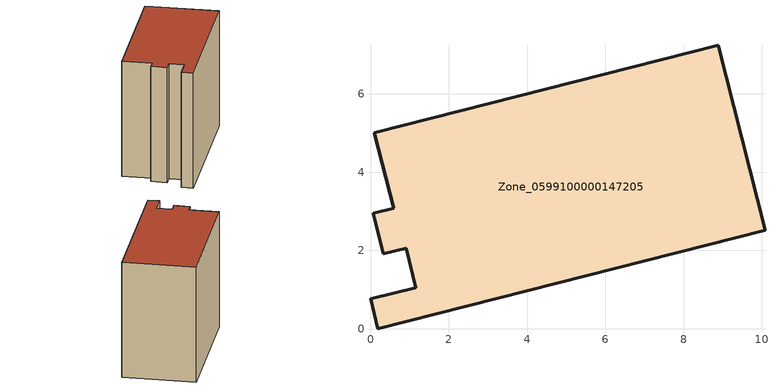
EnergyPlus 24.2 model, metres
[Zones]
Zone_0599100000147205
 floor ground (C_G): 8.88,7.24 10.08,2.51 0.19,0 0,0.76 1.16,1.05 0.91,2.05 0.32,1.91 0.07,2.95 0.59,3.08 0.1,5.01 z0
 wall outside (C_F): 0.59,3.08 0.07,2.95 0.32,1.91 0.91,2.05 1.16,1.05 0,0.76 0.19,0 10.08,2.51 8.88,7.24 0.1,5.01 0.59,3.08 z0:8.12
 roof outside (C_R): 8.88,7.24 0.1,5.01 0.59,3.08 0.07,2.95 0.32,1.91 0.91,2.05 1.16,1.05 0,0.76 0.19,0 10.08,2.51 z8.12
[BUILDING]
Pand.0599100000147205: North Axis=0; Terrain=City; Loads Convergence Tolerance Value=0.04; Temperature Convergence Tolerance Value=0.4; Solar Distribution=FullExterior; Maximum Number of Warmup Days=25; Minimum Number of Warmup Days=1
[Site:Location]
Rotterdam.The.Hague.AP_ZH_NLD Design_Conditions: Latitude=51.96; Longitude=4.45; Time Zone=1; Elevation=-4.5
[SITE:GROUNDTEMPERATURE:BUILDINGSURFACE]
18, 18, 18, 18, 18, 18, 18, 18, 18, 18, 18, 18
[MATERIAL] Thermal Absorptance=0.9; Solar Absorptance=0.7; Visible Absorptance=0.7
Name | Roughness | Thickness | Conductivity | Density | Specific Heat
G.TI.1975-1991 | MediumSmooth | 0.15 | 0.288461 | 540 | 1210
F.TI.1975-1991 | Rough | 0.3 | 0.230769 | 1920 | 840
R.TI.1975-1991 | MediumRough | 0.2 | 0.153846 | 1500 | 1000
[CONSTRUCTION]
C_G: G.TI.1975-1991
C_F: F.TI.1975-1991
C_R: R.TI.1975-1991
[ZONE]
Zone_0599100000147205: Type=1; Multiplier=1; Ceiling Height=Autocalculate; Volume=Autocalculate; Floor Area=autocalculate; Part of Total Floor Area=Yes
[ZONEINFILTRATION:DESIGNFLOWRATE]
Infil_Zone_0599100000147205: Zone or ZoneList or Space or SpaceList=Zone_0599100000147205; Schedule=AlwaysOn; Design Flow Rate Calculation Method=Flow/Area; Flow Rate per Floor Area=0.003; Constant Term Coefficient=1; Temperature Term Coefficient=0; Velocity Term Coefficient=0; Velocity Squared Term Coefficient=0
[HVACTEMPLATE:ZONE:IDEALLOADSAIRSYSTEM]
Zone_0599100000147205: Maximum Heating Supply Air Temperature=50; Minimum Cooling Supply Air Temperature=13; Maximum Heating Supply Air Humidity Ratio=0.0156; Minimum Cooling Supply Air Humidity Ratio=0.0077; Heating Limit=NoLimit; Cooling Limit=NoLimit; Dehumidification Control Type=ConstantSensibleHeatRatio; Cooling Sensible Heat Ratio=0.7; Dehumidification Setpoint=60; Humidification Control Type=None; Humidification Setpoint=30; Outdoor Air Method=None; Outdoor Air Flow Rate per Person=0.00944; Outdoor Air Flow Rate per Zone Floor Area=0; Outdoor Air Flow Rate per Zone=0; Demand Controlled Ventilation Type=None; Outdoor Air Economizer Type=NoEconomizer; Heat Recovery Type=None; Sensible Heat Recovery Effectiveness=0.7; Latent Heat Recovery Effectiveness=0.65
[ZONECONTROL:THERMOSTAT]
ThermostatControl_Zone_0599100000147205: Zone or ZoneList=Zone_0599100000147205; Control Type Schedule=DualSetpointControlType; Control 1=Thermostat_Zone_0599100000147205; Temperature Difference Between Cutout And Setpoint=0
[THERMOSTATSETPOINT:DUALSETPOINT]
Thermostat_Zone_0599100000147205: Heating Setpoint Temperature Schedule=HeatingSetpoint_Zone_0599100000147205; Cooling Setpoint Temperature Schedule=CoolingSetpoint_Zone_0599100000147205
[SCHEDULE:COMPACT]
HeatingSetpoint_Zone_0599100000147205: Through: 12/31, For: AllDays, Until: 24:00, 21
CoolingSetpoint_Zone_0599100000147205: Through: 12/31, For: AllDays, Until: 24:00, 24
DualSetpointControlType: Through: 12/31, For: AllDays, Until: 24:00, 4
AlwaysOn: Through: 12/31, For: AllDays, Until: 24:00, 1
